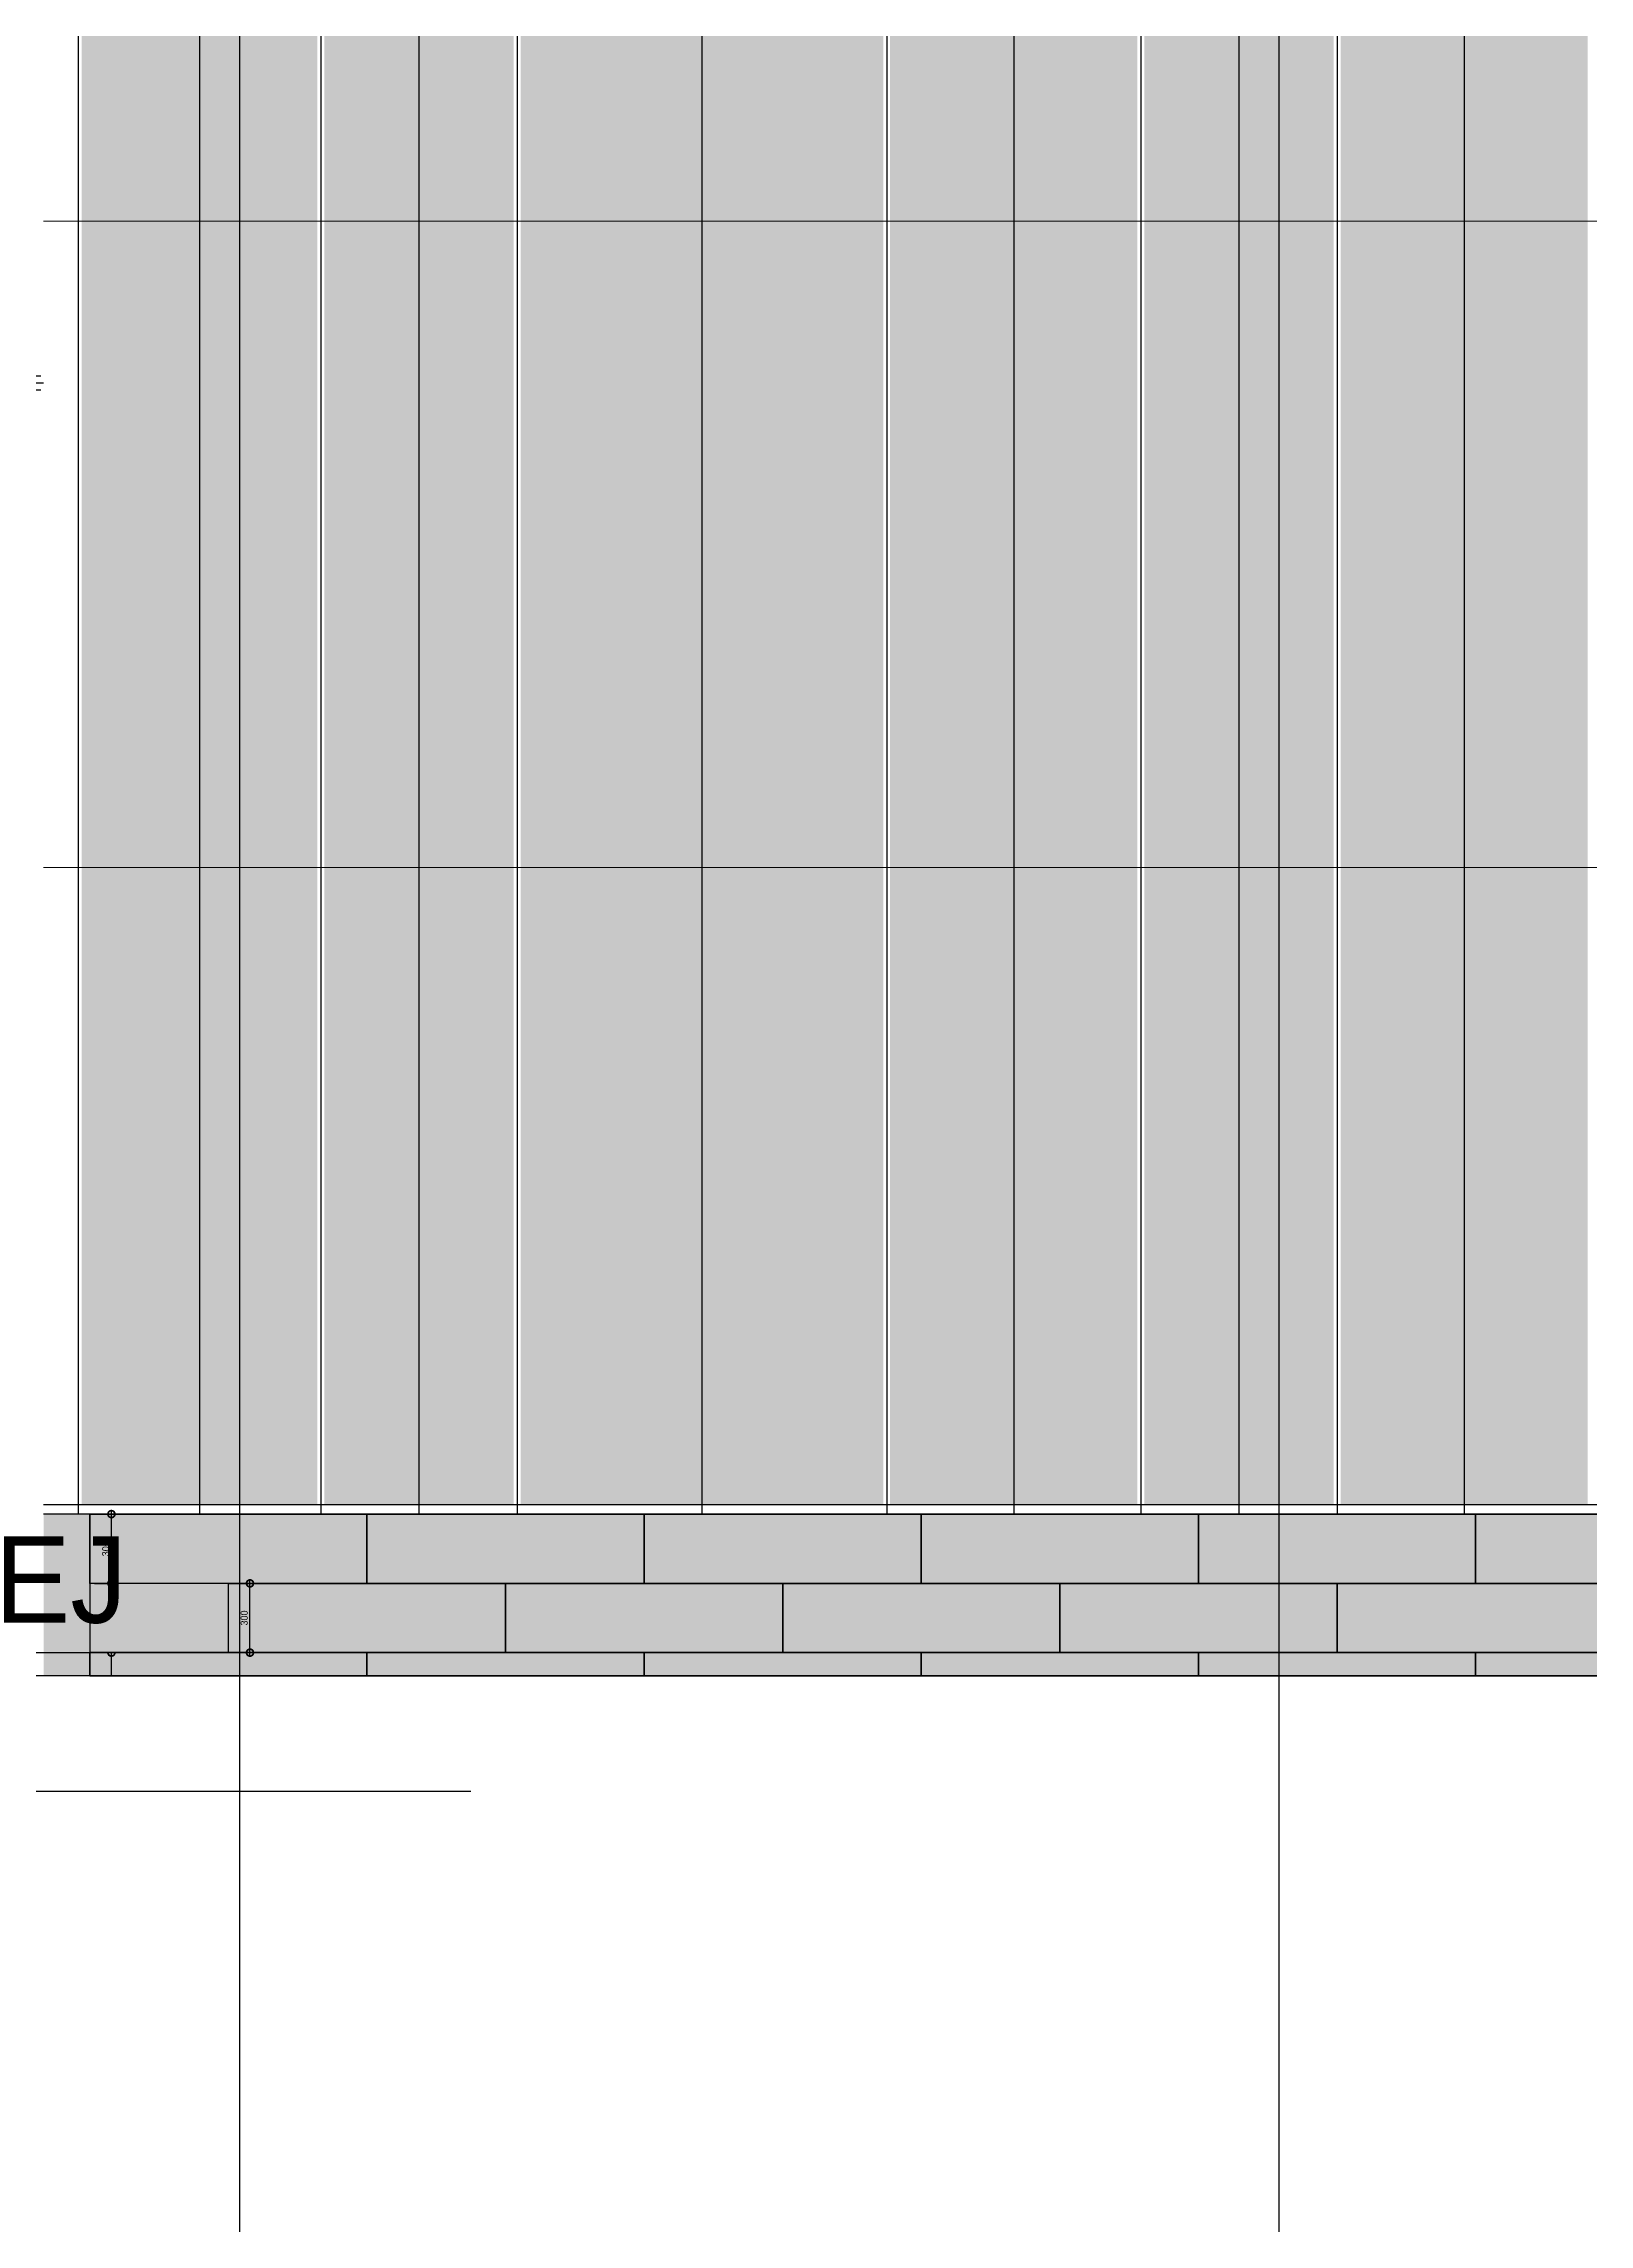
# Model space of a CAD drawing. Extents: x -430745 to 210250, y 0 to 148500.
# Drawn here: x 121545 to 128238, y 35253 to 44698 of the extents above; entities that cross this region are included whole.
import ezdxf
from ezdxf.enums import TextEntityAlignment as Align
from ezdxf.xclip import XClip

# ---------------------------------------------------------------- set-up
doc = ezdxf.new("R2010")
doc.units = 0
doc.header["$LTSCALE"] = 250
doc.header["$MEASUREMENT"] = 0
doc.header["$XCLIPFRAME"] = 2
doc.linetypes.add('ACAD_ISO05W100', pattern=[33, 24, -3, 0, -3, 0, -3])
doc.linetypes.add('DASHED', pattern=[0.75, 0.5, -0.25])
doc.layers.get('0').update_dxf_attribs({"linetype": 'CONTINUOUS'})
doc.layers.get('Defpoints').update_dxf_attribs({"linetype": 'CONTINUOUS'})
for name, color, linetype in [('A-CEN', 1, 'CONTINUOUS'), ('A-DIM', 7, 'CONTINUOUS'), ('A-ELE-2', 2, 'CONTINUOUS'), ('A-ELE-252', 252, 'CONTINUOUS'), ('A-ELE-253', 253, 'CONTINUOUS'), ('A-ELE-7', 7, 'CONTINUOUS'), ('A-ELE-8', 8, 'CONTINUOUS'), ('A-ELE-8 해치', 8, 'CONTINUOUS'), ('A-ELE-8 해치(세로)', 8, 'CONTINUOUS'), ('A-HAT', 8, 'CONTINUOUS'), ('A-SITE', 2, 'ACAD_ISO05W100'), ('A-WIN', 4, 'CONTINUOUS'), ('A-WIN-HID', 9, 'DASHED')]:
    doc.layers.add(name, color=color, linetype=linetype)
doc.layers.add('A-ELE-9', color=9, linetype='CONTINUOUS', lineweight=5)
doc.layers.add('NOPLOT', color=193, linetype='CONTINUOUS', plot=False)
doc.layers.add('NOPLOT-TEXT', color=41, linetype='CONTINUOUS', plot=False)
doc.styles.add('Gdim', font='')
doc.styles.add('Gtx', font='')
doc.styles.get('Gdim').set_extended_font_data('Dotum')
doc.styles.get('Gtx').set_extended_font_data('Dotum')
doc.dimstyles.new('Gdim100', dxfattribs={"dimscale": 100, "dimtxt": 3, "dimasz": 6, "dimexe": 1.5, "dimexo": 2, "dimgap": 1, "dimtad": 1, "dimdec": 0, "dimzin": 0, "dimdsep": 46, "dimtxsty": 'Gdim', "dimblk": 'DOTSMALL', "dimcen": 1.5, "dimdle": 1.5, "dimclrd": 1, "dimclre": 1, "dimclrt": 256, "dimazin": 0, "dimtfac": 1, "dimtdec": 0, "dimtix": 1, "dimtmove": 2, "dimatfit": 3, "dimldrblk": 'DOTSMALL', "dimfxl": 1.5, "dimtolj": 1, "dimtzin": 0, "dimlwd": -1, "dimlwe": -1, "dimarcsym": 0})

# ---------------------------------------------------------------- blocks, each defined once
blk = doc.blocks.new('A-CEN-EAST1')
at = {"layer": 'A-CEN'}
for p, q in [((14842720.5, -289571.4, 0), (14842720.5, -182238.1, 0)), ((14847220.5, -289571.4, 0), (14847220.5, -182238.1, 0)), ((14740192.8, -272425.9, 0), (14886741.9, -272425.9)), ((14740192.8, -273025.9, 0), (14843720.5, -273025.9, 0))]:
    blk.add_line(p, q, dxfattribs=at)
blk = doc.blocks.new('A$C15d38f59')
at = {"layer": 'A-HAT'}
h = blk.add_hatch(color=256, dxfattribs=at)
h.dxf.hatch_style = 1
h.set_gradient(color1=(173, 173, 173), color2=(173, 173, 173), tint=1)
h.paths.add_polyline_path([(165, 640), (675, 640), (675, 47050), (165, 47050)])
h = blk.add_hatch(color=256, dxfattribs=at)
h.dxf.hatch_style = 1
h.set_gradient(color1=(214, 214, 214), color2=(214, 214, 214), rotation=180, tint=1)
h.paths.add_polyline_path([(675, 640), (1185, 640), (1185, 47050), (675, 47050)])
h = blk.add_hatch(color=256, dxfattribs=at)
h.dxf.hatch_style = 1
h.set_gradient(color1=(173, 173, 173), color2=(173, 173, 173), tint=1)
h.paths.add_polyline_path([(1215, 640), (1625, 640), (1625, 47050), (1215, 47050)])
h = blk.add_hatch(color=256, dxfattribs=at)
h.dxf.hatch_style = 1
h.set_gradient(color1=(214, 214, 214), color2=(214, 214, 214), rotation=180, tint=1)
h.paths.add_polyline_path([(1625, 640), (2035, 640), (2035, 47050), (1625, 47050)])
h = blk.add_hatch(color=256, dxfattribs=at)
h.dxf.hatch_style = 1
h.set_gradient(color1=(173, 173, 173), color2=(173, 173, 173), tint=1)
h.paths.add_polyline_path([(2065, 640), (2850, 640), (2850, 47050), (2065, 47050)])
h = blk.add_hatch(color=256, dxfattribs=at)
h.dxf.hatch_style = 1
h.set_gradient(color1=(214, 214, 214), color2=(214, 214, 214), rotation=180, tint=1)
h.paths.add_polyline_path([(2850, 640), (3635, 640), (3635, 47050), (2850, 47050)])
h = blk.add_hatch(color=256, dxfattribs=at)
h.dxf.hatch_style = 1
h.set_gradient(color1=(173, 173, 173), color2=(173, 173, 173), tint=1)
h.paths.add_polyline_path([(3665, 640), (4200, 640), (4200, 47050), (3665, 47050)])
h = blk.add_hatch(color=256, dxfattribs=at)
h.dxf.hatch_style = 1
h.set_gradient(color1=(214, 214, 214), color2=(214, 214, 214), rotation=180, tint=1)
h.paths.add_polyline_path([(4200, 640), (4735, 640), (4735, 47050), (4200, 47050)])
h = blk.add_hatch(color=256, dxfattribs=at)
h.dxf.hatch_style = 1
h.set_gradient(color1=(173, 173, 173), color2=(173, 173, 173), tint=1)
h.paths.add_polyline_path([(4765, 640), (5175, 640), (5175, 47050), (4765, 47050)])
h = blk.add_hatch(color=256, dxfattribs=at)
h.dxf.hatch_style = 1
h.set_gradient(color1=(214, 214, 214), color2=(214, 214, 214), rotation=180, tint=1)
h.paths.add_polyline_path([(5175, 640), (5585, 640), (5585, 47050), (5175, 47050)])
h = blk.add_hatch(color=256, dxfattribs=at)
h.dxf.hatch_style = 1
h.set_gradient(color1=(173, 173, 173), color2=(173, 173, 173), tint=1)
h.paths.add_polyline_path([(5615, 640), (6150, 640), (6150, 47050), (5615, 47050)])
h = blk.add_hatch(color=256, dxfattribs=at)
h.dxf.hatch_style = 1
h.set_gradient(color1=(214, 214, 214), color2=(214, 214, 214), rotation=180, tint=1)
h.paths.add_polyline_path([(6150, 640), (6685, 640), (6685, 47050), (6150, 47050)])
at = {"layer": 'A-ELE-7'}
for p, q in [((675, 47150), (675, 600)), ((1625, 47150), (1625, 600)), ((2850, 47150), (2850, 600)), ((4200, 47150), (4200, 600)), ((5175, 47150), (5175, 600)), ((6150, 47150), (6150, 600))]:
    blk.add_line(p, q, dxfattribs=at)
at = {"layer": 'A-ELE-8'}
for p, q in [((150, 47150), (150, 600)), ((1200, 47150), (1200, 600)), ((2050, 47150), (2050, 600)), ((3650, 47150), (3650, 600)), ((4750, 47150), (4750, 600)), ((5600, 47150), (5600, 600))]:
    blk.add_line(p, q, dxfattribs=at)
blk = doc.blocks.new('_DotSmall')
at = {"color": 0, "linetype": 'ByBlock', "const_width": 0.5}
blk.add_lwpolyline([(-0.0625, 0, 1), (0.0625, 0, 1)], format="xyb", close=True, dxfattribs=at)
blk = doc.blocks.new('*D96')
at = {"layer": 'Defpoints', "color": 0, "transparency": 16777216}
for p in [(0, 300), (93.4, 300), (0, 0)]:
    blk.add_point(p, dxfattribs=at)
at = {"layer": 'NOPLOT', "color": 1, "transparency": 16777216}
for p, q in [((20, 300), (108.4, 300)), ((93.4, -15), (93.4, 315)), ((20, 0), (108.4, 0))]:
    blk.add_line(p, q, dxfattribs=at)
at = {"layer": 'NOPLOT', "color": 1, "transparency": 16777216, "xscale": 60, "yscale": 60, "zscale": 60}
for p, rotation in [((93.4, 300), 90), ((93.4, 0), 270)]:
    blk.add_blockref('_DotSmall', p, dxfattribs=dict(at, rotation=rotation))
at = {"layer": 'NOPLOT', "transparency": 16777216, "insert": (68.4, 150), "char_height": 30, "attachment_point": 5, "rotation": 90, "style": 'Gdim'}
blk.add_mtext('\\A1;300', dxfattribs=at)
blk = doc.blocks.new('*D98')
at = {"layer": 'Defpoints', "color": 0, "transparency": 16777216}
for p in [(0, 300), (93.4, 300), (0, 0)]:
    blk.add_point(p, dxfattribs=at)
at = {"layer": 'NOPLOT', "color": 1, "transparency": 16777216}
for p, q in [((20, 300), (108.4, 300)), ((93.4, -15), (93.4, 315)), ((20, 0), (108.4, 0))]:
    blk.add_line(p, q, dxfattribs=at)
at = {"layer": 'NOPLOT', "color": 1, "transparency": 16777216, "xscale": 60, "yscale": 60, "zscale": 60}
for p, rotation in [((93.4, 300), 90), ((93.4, 0), 270)]:
    blk.add_blockref('_DotSmall', p, dxfattribs=dict(at, rotation=rotation))
at = {"layer": 'NOPLOT', "transparency": 16777216, "insert": (68.4, 150), "char_height": 30, "attachment_point": 5, "rotation": 90, "style": 'Gdim'}
blk.add_mtext('\\A1;300', dxfattribs=at)
blk = doc.blocks.new('*U95')
for p, q in [((0, 0), (0, 300)), ((1200, 0), (1200, 300)), ((2400, 0), (2400, 300)), ((3600, 0), (3600, 300)), ((4800, 0), (4800, 300)), ((6000, 0), (6000, 300))]:
    blk.add_line(p, q)
at = {"layer": 'NOPLOT'}
for points in [[(0, 300), (1200, 300), (1200, 0), (0, 0)], [(1200, 300), (2400, 300), (2400, 0), (1200, 0)], [(2400, 300), (3600, 300), (3600, 0), (2400, 0)], [(3600, 300), (4800, 300), (4800, 0), (3600, 0)], [(4800, 300), (6000, 300), (6000, 0), (4800, 0)], [(6000, 300), (7200, 300), (7200, 0), (6000, 0)]]:
    blk.add_lwpolyline(points, close=True, dxfattribs=at)
dim = blk.add_linear_dim(base=(93.4, 300), p1=(0, 0), p2=(0, 300), angle=90, dimstyle='Gdim100', override={"dimscale": 10, "dimarcsym": 1}, dxfattribs=at)
dim.commit()
dim.dimension.update_dxf_attribs({"geometry": '*D96', "text_midpoint": (68.4, 150)})
blk = doc.blocks.new('*U97')
for p, q in [((0, 0), (0, 300)), ((1200, 0), (1200, 300)), ((2400, 0), (2400, 300)), ((3600, 0), (3600, 300)), ((4800, 0), (4800, 300))]:
    blk.add_line(p, q)
at = {"layer": 'NOPLOT'}
for points in [[(0, 300), (1200, 300), (1200, 0), (0, 0)], [(1200, 300), (2400, 300), (2400, 0), (1200, 0)], [(2400, 300), (3600, 300), (3600, 0), (2400, 0)], [(3600, 300), (4800, 300), (4800, 0), (3600, 0)], [(4800, 300), (6000, 300), (6000, 0), (4800, 0)]]:
    blk.add_lwpolyline(points, close=True, dxfattribs=at)
dim = blk.add_linear_dim(base=(93.4, 300), p1=(0, 0), p2=(0, 300), angle=90, dimstyle='Gdim100', override={"dimscale": 10, "dimarcsym": 1}, dxfattribs=at)
dim.commit()
dim.dimension.update_dxf_attribs({"geometry": '*D98', "text_midpoint": (68.4, 150)})

msp = doc.modelspace()

# ---------------------------------------------------------------- hatches: boundary and pattern name
at = {"layer": 'A-ELE-252'}
h = msp.add_hatch(color=256, dxfattribs=at)
h.dxf.hatch_style = 1
h.paths.add_polyline_path([(121745.3, 38328.9), (121545.3, 38328.9), (121545.3, 37628.9), (121745.3, 37628.9)])
at = {"layer": 'A-ELE-253'}
h = msp.add_hatch(dxfattribs=at)
h.set_pattern_fill('AR-CONC', color=256, scale=3)
h.set_pattern_definition([(50, (283670.25, -85131.07), (546.554, -47.8173), [57.15, -628.65]), (355, (283670.25, -85131.07), (-105.7285, 573.17), [45.72, -502.92]), (100.451, (283715.8, -85135.05), (440.8275, 525.35), [48.57, -534.27]), (46.1842, (283670.25, -84978.7), (813.2371, -126.127), [85.725, -942.975]), (96.6356, (283738, -84989.2), (712.2127, 742.2767), [72.855, -801.405]), (351.184, (283670.25, -84978.7), (712.2138, 742.2754), [68.58, -754.38]), (21, (283746.45, -85016.77), (454.8446, -306.7966), [57.15, -628.65]), (326, (283746.45, -85016.77), (185.4061, 552.5639), [45.72, -502.92]), (71.4514, (283784.36, -85042.34), (640.2495, 245.7686), [48.57, -534.27]), (37.5, (283670.25, -85131.07), (9.26581, 253.66512), [0, -496.824, 0, -510.54, 0, -504.825]), (7.5, (283670.25, -85131.07), (200.459, 300.54172), [0, -291.084, 0, -485.394, 0, -192.405]), (327.5, (283500.33, -85131.07), (406.77179, -17.18623), [0, -190.5, 0, -594.36, 0, -788.67]), (317.5, (283424.13, -85131.07), (444.38754, 76.2795), [0, -247.65, 0, -394.716, 0, -560.07])])
h.paths.add_polyline_path([(164045.3, 37628.9), (164045.3, 38328.9), (143045.3, 38328.9), (141745.3, 38328.9), (140395.3, 38328.9), (139545.3, 38328.9), (138695.3, 38328.9), (137595.3, 38328.9), (136245.3, 38328.9), (135395.3, 38328.9), (134295.3, 38328.9), (133445.3, 38328.9), (132345.3, 38328.9), (130745.3, 38328.9), (129895.3, 38328.9), (128545.3, 38328.9), (127445.3, 38328.9), (126595.3, 38328.9), (125495.3, 38328.9), (123895.3, 38328.9), (122795.3, 38328.9), (121745.3, 38328.9), (121745.3, 37628.9)])
at = {"layer": 'A-ELE-8 해치'}
h = msp.add_hatch(dxfattribs=at)
h.set_pattern_fill('_USER', color=256, scale=300, pattern_type=0)
h.set_pattern_definition([(0, (164045.25, 38328.93), (0, 300), [])])
h.paths.add_polyline_path([(164045.3, 38328.9), (143045.3, 38328.9), (141745.3, 38328.9), (121745.3, 38328.9), (121745.3, 37728.9), (125795.3, 37728.9), (164045.3, 37728.9)])

# ---------------------------------------------------------------- linework, layer by layer
at = {"layer": 'A-ELE-2'}
for q in [(121545.3, 38328.9), (121745.3, 37628.9)]:
    msp.add_line((121745.3, 38328.9), q, dxfattribs=at)
at = {"layer": 'A-ELE-7'}
for p, q in [((150245.3, 38368.9), (121545.3, 38368.9)), ((164045.3, 38328.9), (121745.3, 38328.9))]:
    msp.add_line(p, q, dxfattribs=at)
at = {"layer": 'A-ELE-9'}
for p, q in [((121545.3, 43928.9), (150245.3, 43928.9)), ((121545.3, 41128.9), (150245.3, 41128.9))]:
    msp.add_line(p, q, dxfattribs=at)
at = {"layer": 'A-SITE', "linetype": 'Continuous', "elevation": 0}
msp.add_lwpolyline([(168395.2, 37628.9), (117805.3, 37628.9), (117805.3, 37728.9), (109205.3, 37728.9), (109205.3, 37628.9), (105470.3, 37628.9), (98270.3, 37028.9), (44895.3, 37028.9), (43095.3, 36928.9), (41295.3, 36928.9), (41295.3, 36828.9), (40295.3, 36828.9), (40295.3, 36728.9), (39295.3, 36728.9), (39295.3, 36628.9), (36158.4, 36628.9), (36158.4, 36428.9), (7750, 36428.9)], dxfattribs=at)
at = {"layer": 'A-WIN'}
msp.add_line((105470.3, 43228.9), (121545.3, 43228.9), dxfattribs=at)
at = {"layer": 'A-WIN-HID'}
for p, q in [((105470.3, 43258.9), (121545.3, 43258.9)), ((105470.3, 43198.9), (121545.3, 43198.9))]:
    msp.add_line(p, q, dxfattribs=at)

# ---------------------------------------------------------------- block references
at = {"layer": 'A-DIM'}
msp.add_blockref('A-CEN-EAST1', (-14720325.2, 310154.8), dxfattribs=at)
at = {"layer": 'A-ELE-8'}
msp.add_blockref('A$C15d38f59', (121545.3, 37728.9), dxfattribs=at)
at = {"layer": 'A-ELE-8 해치(세로)'}
for name, p in [('*U95', (121745.3, 38028.9)), ('*U97', (122345.3, 37728.9))]:
    msp.add_blockref(name, p, dxfattribs=at)
ref = msp.add_blockref('*U95', (121745.3, 37428.9), dxfattribs=at)
XClip(ref).set_block_clipping_path([(0, 199.9999999708), (42300.0000000115, 300)])

# ---------------------------------------------------------------- texts
at = {"layer": 'NOPLOT-TEXT', "linetype": 'Continuous', "style": 'Gtx'}
msp.add_text('EJ', height=375, rotation=360, dxfattribs=at).set_placement((121333.6, 38045.7, 0), align=Align.MIDDLE_LEFT)

doc.saveas('drawing.dxf')
